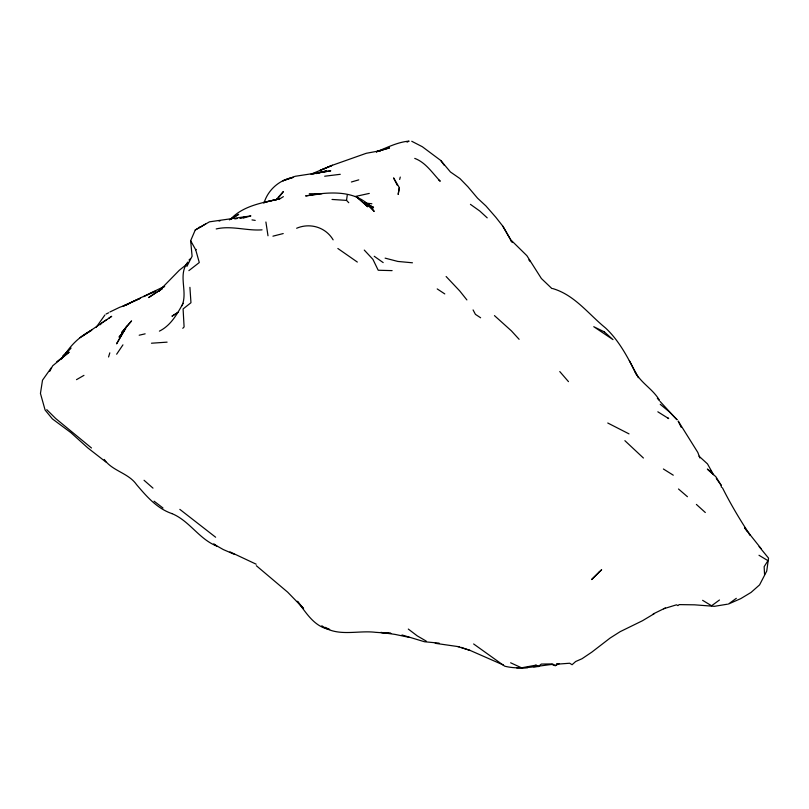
<?xml version="1.0" encoding="UTF-8"?>
<svg xmlns="http://www.w3.org/2000/svg" width="809" height="809" viewBox="0 0 809 809"><rect width="100%" height="100%" fill="white"/><g stroke="black" fill="none" stroke-linecap="round" stroke-linejoin="round"><path stroke-width="1.21" d="M348.76 202.705L346.535 200.389L347.243 195.161M399.322 187.637L398.2 194.312L399.322 187.637L393.568 177.889L397.33 185.332M181.995 305.741C188.143 291.402 177.505 275.262 187.799 262.065M399.676 179.456L400.263 177.07M108.558 356.981L109.812 352.845M186.859 266.454L192.097 256.251L190.651 240.708L195.252 229.989L209.47 221.828L250.891 215.902L243.428 218.025M263.977 203.12C268.022 189.7 279.509 179.75 293.252 177.373L282.887 180.822L295.204 176.291L330.77 170.82L312.608 173.895L326.553 170.891L316.147 173.601M759.085 546.571L768.55 558.149L766.73 571.093L759.57 584.897L751.015 592.451L740.751 598.63L728.434 604.05L736.311 598.326M61.504 359.075L62.96 356.091L70.858 348.072L62.96 356.091M49.733 371.331L52.666 365.82L69.149 352.168L56.751 361.785M183.137 303.284C177.161 314.013 170.891 325.471 159.403 331.134M51.321 367.731L42.503 380.21L40.45 393.437L45.102 410.032L52.383 418.89L70.858 432.613L87.797 447.903L105.898 462.01M116.648 354.211L122.948 344.856M96.109 327.453L104.917 314.974M278.812 197.447L283.403 191.531L275.576 200.288M65.65 353.472C72.213 343.532 81.122 335.563 91.761 330.153L79.99 337.677M126.993 326.078L121.704 332.539L131.574 320.9L126.295 326.967L116.567 343.855L124.293 330.507L119.065 337.141L125.668 328.858M100.255 324.722L101.873 322.821M182.783 328.312L184.098 326.917L183.087 308.947L190.964 302.728L189.913 287.337M654.491 613.546L642.467 620.736L620.149 631.667L610.128 638.038L591.794 652.155L582.025 658.728L575.664 661.519L572.084 664.715L569.667 663.238L557.118 664.169L555.247 665.676L551.9 664.452C536.236 666.12 520.43 670.115 504.735 666.201L473.629 643.964M188.993 260.002L190.257 258.89M538.4 666.535L536.064 665.14L533.647 666.808L538.4 666.535L541.251 664.078L552.527 663.916L555.247 665.676L558.827 663.815L556.521 664.027M188.881 270.641L199.287 262.541L195.707 249.799L196.203 249.394M187.172 263.946L179.295 270.287L158.776 291.25L162.053 288.722L148.654 297.54L162.053 288.722M719.454 600.005L711.586 605.779L702.616 600.318M81.79 336.574L111.713 316.299L108.76 318.261M102.864 322.174L106.798 319.565M177.98 312.395L171.943 316.208L178.425 312.143M279.317 199.156L283.372 196.648M229.392 219.866L238.695 214.355L230.049 219.472M195.252 229.989L205.688 223.951M76.501 379.654L83.954 375.366M162.255 287.852L164.197 286.76M164.702 286.265L124.202 305.721L139.694 298.582M665.332 607.984L653.217 613.93M407.028 142.151L409.101 141.12C397.664 142.03 387.005 147.653 376.377 151.779L389.513 147.895L376.498 151.637M106.09 314.034L108.639 312.8M109.913 311.971L119.712 307.278L128.671 304.063M140.463 298.218L123.008 306.095M311 174.178L332.489 165.228L366.285 153.285L380.533 150.656L376.357 151.718M143.709 296.65L155.075 291.361L150.99 293.232M331.842 165.501L320.051 170.456L332.489 165.228M232.193 218.41L230.909 218.895C243.388 205.607 262.622 202.756 279.631 198.792L263.542 202.563L279.631 198.792M663.522 608.793L676.526 604.808L677.912 605.617L679.196 604.606L694.547 604.829L714.398 606.325L727.453 604.192M351.389 181.995L358.761 179.861M355.171 196.516L369.278 193.412M272.936 236.177L283.221 233.558M139.188 335.219L145.145 333.834M557.118 664.169L558.827 663.815M296.64 228.249C310.069 222.536 325.673 227.198 333.136 239.848M198.589 227.521L200.662 227.147M216.205 228.947C231.465 225.367 246.715 231 262.055 229.847M234.762 218.915L237.249 218.501M239.737 218.086L245.349 217.156L240.576 217.955M536.064 665.14L521.552 667.809L510.621 662.783M324.672 176.22L340.265 174.309M219.027 221.009L219.927 220.948M151.465 343.218L167.099 342.146M516.658 667.88L527.701 667.698M309.291 193.735L321.962 193.725L305.62 195.94C329.142 191.682 358.741 188.79 374.223 211.442L364.566 202.119L373.525 207.802L364.758 203.17M392.112 270.621L378.207 270.246L372.919 259.345L364.272 250.082M439.085 643.135L424.482 641.749L401.992 634.964M332.024 199.449L346.535 200.389M365.86 203.11L371.867 203.767M412.459 262.794L397.846 261.438L385.114 258.142M459.118 646.745L435.222 643.307M252.003 219.906L255.209 220.392M409.425 637.401L394.873 634.367L380.806 632.446L390.929 633.356L375.578 632.325C357.72 630.1 337.596 637.249 321.8 625.761M457.742 646.573L469.978 650.375L461.029 647.352M369.976 206.164L373.394 207.246L364.728 203.059M414.744 158.392C425.797 162.498 432.36 173.055 440.238 181.236L438.498 179.75M503.461 665.059L470.171 650.446M234.691 554.478L223.324 549.574L213.738 544.154M552.517 288.5C574.633 294.891 588.345 314.023 605.466 327.908C618.379 339.911 626.904 355.717 634.832 371.27C640.516 382.859 652.954 389.008 659.355 400.162M256.18 564.197L229.958 551.869M171.963 513.614C156.956 508.517 146.5 496.311 136.559 484.621C128.419 472.891 112.35 471.131 104.25 459.441M325.248 627.349L329.668 629.523C313.973 626.672 306.267 612.747 297.358 601.259L303.557 608.54L287.67 592.168L256.332 565.703M629.018 433.877L607.751 423.006M411.751 141.272L422.349 146.742L440.784 160.506L450.441 171.983L459.937 178.567L467.895 186.748L477.563 198.205L485.936 205.961L495.786 217.227L502.895 226.267L510.631 239.707L526.892 255.695L541.393 278.518L551.89 288.56M171.983 513.624C189.508 520.824 199.156 539.209 216.741 546.045L213.91 544.032M426.222 641.092L417.252 635.884L408.302 629.068M758.994 555.267L767.963 560.667L764.151 566.674L764.556 574.491M663.39 468.998L673.28 475.186M657.838 411.801L668.679 418.597L667.809 417.818M437.214 288.924L444.788 293.92M480.627 317.785L475.419 314.347L473.073 309.918M357.325 262.055L337.849 248.484M374.223 256.271L383.183 262.601M470.423 204.343L479.808 211.048L487.21 217.854M215.629 537.227L179.831 509.367M154.064 501.175L163.013 508.032M660.235 404.298L669.043 411.599L677.133 419.628M91.478 447.984L55.7 418.516L46.77 409.657M678.498 488.99L687.438 496.716M494.461 315.611L511.419 330.881L519.115 339.315M144.053 480.273L152.992 488.13M643.418 458.025L624.882 440.672M696.387 504.422L705.317 512.512M699.067 456.215L707.491 463.901L713.528 474.671L707.359 469.089L715.844 476.713L721.143 485.248L721.426 487.301M676.809 419.659L660.002 401.365M446.123 276.516L459.734 290.947L466.894 299.927M510.823 240.86L512.37 242.518M761.036 548.512L744.523 527.751L747.354 531.473M528.823 259.901L530.289 261.58M657.353 398.291L658.981 400.152M568.474 381.636L559.767 371.553M710.029 470.171L712.345 473.073M748.77 533.333L750.186 535.194C740.033 519.965 730.699 504.199 722.417 487.736M716.299 478.523L721.143 485.248M440.784 160.506L444.161 165.198M510.631 239.707L502.895 226.267M190.651 240.708L195.707 249.799M634.832 371.27L638.321 377.672M629.341 360.571L636.511 374.587M681.158 427.223L678.195 421.064L697.823 452.443L699.866 457.945M265.898 222.01L268.001 235.773M599.348 571.842L591.601 579.557L601.653 569.748L599.348 571.842M604.353 331.882L593.755 326.694L613 339.628L604.353 331.882M359.307 199.125L356.577 196.88L367.771 206.78L359.307 199.125"/></g></svg>
